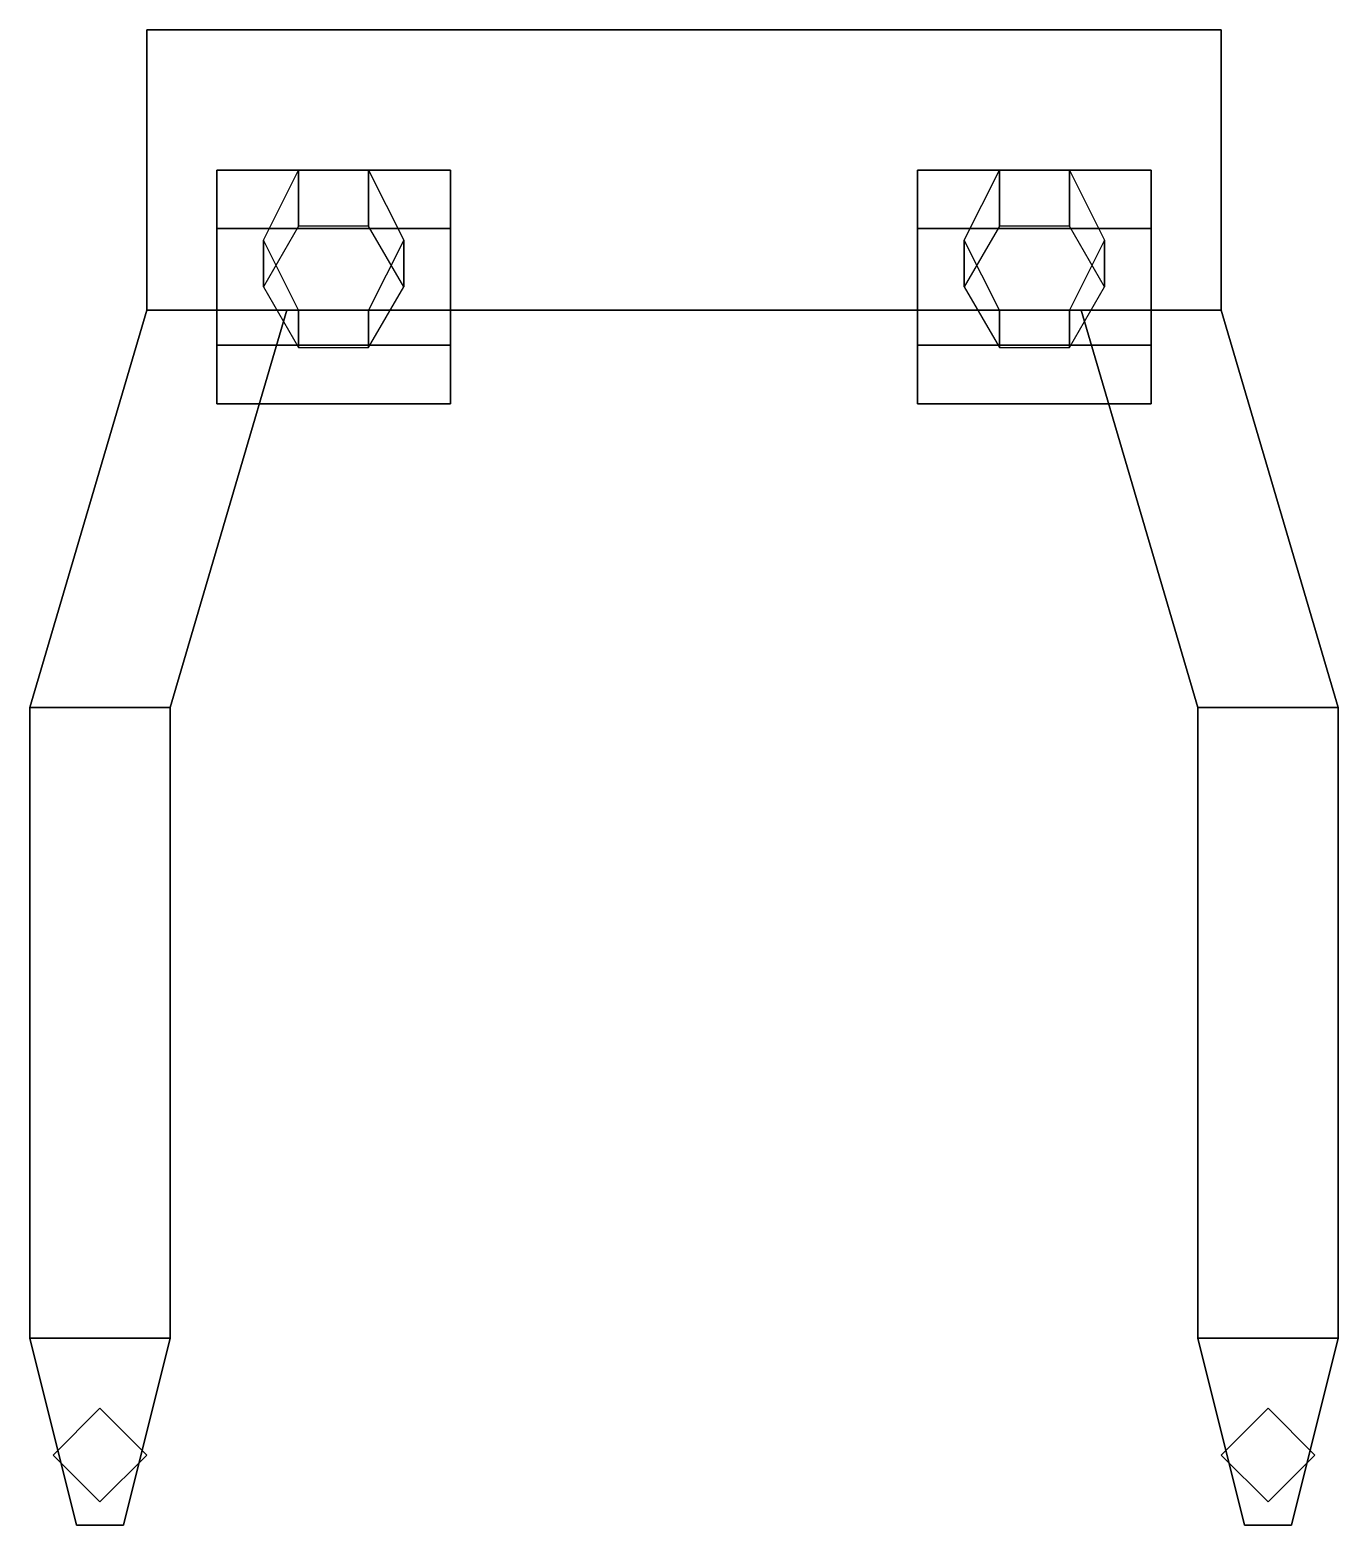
# Model space of a CAD drawing. Extents: x -0.28 to 0.28, y -0.53 to 0.11.
import ezdxf

# ---------------------------------------------------------------- set-up
doc = ezdxf.new("R2010")
doc.units = 0
doc.layers.add('CARRIAGE', color=7, linetype='CONTINUOUS')

msp = doc.modelspace()

# ---------------------------------------------------------------- linework, layer by layer
at = {"layer": 'CARRIAGE'}
for points in [[(-0.23, 0.11, 0.46), (-0.23, -0.01, 0.46), (-0.23, -0.01, 0.52), (-0.23, 0.11, 0.52)], [(0.23, 0.11, 0.52), (0.23, 0.11, 0.46), (-0.23, 0.11, 0.46), (-0.23, 0.11, 0.52)], [(0.23, 0.11, 0.46), (0.23, -0.01, 0.46), (-0.23, -0.01, 0.46), (-0.23, 0.11, 0.46)], [(-0.23, 0.11, 0.52), (-0.23, -0.01, 0.52), (0.23, -0.01, 0.52), (0.23, 0.11, 0.52)], [(0.23, -0.01, 0.52), (0.23, -0.01, 0.46), (0.23, 0.11, 0.46), (0.23, 0.11, 0.52)], [(-0.1, 0.025, 0.3533), (-0.1, 0.05, 0.31), (-0.2, 0.05, 0.31), (-0.2, 0.025, 0.3533)], [(-0.1, 0.05, 0.31), (-0.1, 0.025, 0.2667), (-0.2, 0.025, 0.2667), (-0.2, 0.05, 0.31)], [(-0.2, -0.025, 0.3533), (-0.2, 0.025, 0.3533), (-0.2, 0.05, 0.31), (-0.2, -0.05, 0.31)], [(-0.2, -0.05, 0.31), (-0.2, 0.05, 0.31), (-0.2, 0.025, 0.2667), (-0.2, -0.025, 0.2667)], [(-0.165, 0.02598, 0.35), (-0.18, 0, 0.35), (-0.18, 0.02, 0.46), (-0.165, 0.05, 0.46)], [(-0.135, 0.02598, 0.35), (-0.165, 0.02598, 0.35), (-0.165, 0.05, 0.46), (-0.135, 0.05, 0.46)], [(-0.12, 0, 0.35), (-0.135, 0.02598, 0.35), (-0.135, 0.05, 0.46), (-0.12, 0.02, 0.46)], [(-0.1, -0.05, 0.31), (-0.1, 0.05, 0.31), (-0.1, 0.025, 0.3533), (-0.1, -0.025, 0.3533)], [(-0.1, -0.025, 0.2667), (-0.1, 0.025, 0.2667), (-0.1, 0.05, 0.31), (-0.1, -0.05, 0.31)], [(0.1, -0.025, 0.3533), (0.1, 0.025, 0.3533), (0.1, 0.05, 0.31), (0.1, -0.05, 0.31)], [(0.2, 0.025, 0.3533), (0.2, 0.05, 0.31), (0.1, 0.05, 0.31), (0.1, 0.025, 0.3533)], [(0.1, -0.05, 0.31), (0.1, 0.05, 0.31), (0.1, 0.025, 0.2667), (0.1, -0.025, 0.2667)], [(0.2, 0.05, 0.31), (0.2, 0.025, 0.2667), (0.1, 0.025, 0.2667), (0.1, 0.05, 0.31)], [(0.135, 0.02598, 0.35), (0.12, 0, 0.35), (0.12, 0.02, 0.46), (0.135, 0.05, 0.46)], [(0.165, 0.02598, 0.35), (0.135, 0.02598, 0.35), (0.135, 0.05, 0.46), (0.165, 0.05, 0.46)], [(0.18, 0, 0.35), (0.165, 0.02598, 0.35), (0.165, 0.05, 0.46), (0.18, 0.02, 0.46)], [(0.2, -0.05, 0.31), (0.2, 0.05, 0.31), (0.2, 0.025, 0.3533), (0.2, -0.025, 0.3533)], [(0.2, -0.025, 0.2667), (0.2, 0.025, 0.2667), (0.2, 0.05, 0.31), (0.2, -0.05, 0.31)], [(-0.1, -0.025, 0.3533), (-0.1, 0.025, 0.3533), (-0.2, 0.025, 0.3533), (-0.2, -0.025, 0.3533)], [(-0.1, 0.025, 0.2667), (-0.1, -0.025, 0.2667), (-0.2, -0.025, 0.2667), (-0.2, 0.025, 0.2667)], [(-0.18, 0, 0.35), (-0.165, -0.02598, 0.35), (-0.165, -0.01, 0.46), (-0.18, 0.02, 0.46)], [(-0.135, -0.02598, 0.35), (-0.12, 0, 0.35), (-0.12, 0.02, 0.46), (-0.135, -0.01, 0.46)], [(0.2, 0.025, 0.2667), (0.2, -0.025, 0.2667), (0.1, -0.025, 0.2667), (0.1, 0.025, 0.2667)], [(0.2, -0.025, 0.3533), (0.2, 0.025, 0.3533), (0.1, 0.025, 0.3533), (0.1, -0.025, 0.3533)], [(0.12, 0, 0.35), (0.135, -0.02598, 0.35), (0.135, -0.01, 0.46), (0.12, 0.02, 0.46)], [(0.165, -0.02598, 0.35), (0.18, 0, 0.35), (0.18, 0.02, 0.46), (0.165, -0.01, 0.46)], [(-0.17, -0.01, 0.46), (-0.22, -0.18, 0.41), (-0.28, -0.18, 0.41), (-0.23, -0.01, 0.46)], [(-0.23, -0.01, 0.46), (-0.28, -0.18, 0.41), (-0.28, -0.18, 0.49), (-0.23, -0.01, 0.52)], [(-0.23, -0.01, 0.52), (-0.28, -0.18, 0.49), (-0.22, -0.18, 0.49), (-0.17, -0.01, 0.52)], [(-0.22, -0.18, 0.49), (-0.22, -0.18, 0.41), (-0.17, -0.01, 0.46), (-0.17, -0.01, 0.52)], [(-0.17, -0.01, 0.52), (-0.17, -0.01, 0.46), (0.17, -0.01, 0.46), (0.17, -0.01, 0.52)], [(-0.165, -0.02598, 0.35), (-0.135, -0.02598, 0.35), (-0.135, -0.01, 0.46), (-0.165, -0.01, 0.46)], [(0.135, -0.02598, 0.35), (0.165, -0.02598, 0.35), (0.165, -0.01, 0.46), (0.135, -0.01, 0.46)], [(0.17, -0.01, 0.46), (0.22, -0.18, 0.41), (0.22, -0.18, 0.49), (0.17, -0.01, 0.52)], [(0.17, -0.01, 0.52), (0.22, -0.18, 0.49), (0.28, -0.18, 0.49), (0.23, -0.01, 0.52)], [(0.23, -0.01, 0.46), (0.28, -0.18, 0.41), (0.22, -0.18, 0.41), (0.17, -0.01, 0.46)], [(0.28, -0.18, 0.49), (0.28, -0.18, 0.41), (0.23, -0.01, 0.46), (0.23, -0.01, 0.52)], [(-0.1, -0.05, 0.31), (-0.1, -0.025, 0.3533), (-0.2, -0.025, 0.3533), (-0.2, -0.05, 0.31)], [(-0.1, -0.025, 0.2667), (-0.1, -0.05, 0.31), (-0.2, -0.05, 0.31), (-0.2, -0.025, 0.2667)], [(0.2, -0.05, 0.31), (0.2, -0.025, 0.3533), (0.1, -0.025, 0.3533), (0.1, -0.05, 0.31)], [(0.2, -0.025, 0.2667), (0.2, -0.05, 0.31), (0.1, -0.05, 0.31), (0.1, -0.025, 0.2667)], [(-0.28, -0.18, 0.41), (-0.28, -0.45, 0.41), (-0.28, -0.45, 0.49), (-0.28, -0.18, 0.49)], [(-0.22, -0.18, 0.41), (-0.22, -0.45, 0.41), (-0.28, -0.45, 0.41), (-0.28, -0.18, 0.41)], [(-0.28, -0.18, 0.49), (-0.28, -0.45, 0.49), (-0.22, -0.45, 0.49), (-0.22, -0.18, 0.49)], [(-0.22, -0.45, 0.49), (-0.22, -0.45, 0.41), (-0.22, -0.18, 0.41), (-0.22, -0.18, 0.49)], [(0.22, -0.18, 0.41), (0.22, -0.45, 0.41), (0.22, -0.45, 0.49), (0.22, -0.18, 0.49)], [(0.28, -0.18, 0.41), (0.28, -0.45, 0.41), (0.22, -0.45, 0.41), (0.22, -0.18, 0.41)], [(0.22, -0.18, 0.49), (0.22, -0.45, 0.49), (0.28, -0.45, 0.49), (0.28, -0.18, 0.49)], [(0.28, -0.45, 0.49), (0.28, -0.45, 0.41), (0.28, -0.18, 0.41), (0.28, -0.18, 0.49)], [(-0.28, -0.45, 0.43), (-0.26, -0.53, 0.43), (-0.26, -0.53, 0.47), (-0.28, -0.45, 0.47)], [(-0.28, -0.45, 0.47), (-0.22, -0.45, 0.47), (-0.22, -0.45, 0.49), (-0.28, -0.45, 0.49)], [(-0.26, -0.53, 0.47), (-0.24, -0.53, 0.47), (-0.22, -0.45, 0.47), (-0.28, -0.45, 0.47)], [(-0.22, -0.45, 0.43), (-0.24, -0.53, 0.43), (-0.26, -0.53, 0.43), (-0.28, -0.45, 0.43)], [(-0.28, -0.45, 0.41), (-0.22, -0.45, 0.41), (-0.22, -0.45, 0.43), (-0.28, -0.45, 0.43)], [(-0.24, -0.53, 0.47), (-0.24, -0.53, 0.43), (-0.22, -0.45, 0.43), (-0.22, -0.45, 0.47)], [(0.22, -0.45, 0.43), (0.24, -0.53, 0.43), (0.24, -0.53, 0.47), (0.22, -0.45, 0.47)], [(0.22, -0.45, 0.47), (0.28, -0.45, 0.47), (0.28, -0.45, 0.49), (0.22, -0.45, 0.49)], [(0.24, -0.53, 0.47), (0.26, -0.53, 0.47), (0.28, -0.45, 0.47), (0.22, -0.45, 0.47)], [(0.22, -0.45, 0.41), (0.28, -0.45, 0.41), (0.28, -0.45, 0.43), (0.22, -0.45, 0.43)], [(0.28, -0.45, 0.43), (0.26, -0.53, 0.43), (0.24, -0.53, 0.43), (0.22, -0.45, 0.43)], [(0.26, -0.53, 0.47), (0.26, -0.53, 0.43), (0.28, -0.45, 0.43), (0.28, -0.45, 0.47)], [(-0.25, -0.48, 0.49), (-0.27, -0.5, 0.49), (-0.27, -0.5, 0.57), (-0.25, -0.48, 0.57)], [(-0.23, -0.5, 0.38), (-0.25, -0.52, 0.38), (-0.27, -0.5, 0.38), (-0.25, -0.48, 0.38)], [(-0.25, -0.48, 0.38), (-0.27, -0.5, 0.38), (-0.27, -0.5, 0.41), (-0.25, -0.48, 0.41)], [(-0.25, -0.48, 0.57), (-0.27, -0.5, 0.57), (-0.25, -0.52, 0.57), (-0.23, -0.5, 0.57)], [(-0.23, -0.5, 0.49), (-0.25, -0.48, 0.49), (-0.25, -0.48, 0.57), (-0.23, -0.5, 0.57)], [(-0.23, -0.5, 0.38), (-0.25, -0.48, 0.38), (-0.25, -0.48, 0.41), (-0.23, -0.5, 0.41)], [(0.25, -0.48, 0.49), (0.23, -0.5, 0.49), (0.23, -0.5, 0.57), (0.25, -0.48, 0.57)], [(0.25, -0.48, 0.38), (0.23, -0.5, 0.38), (0.23, -0.5, 0.41), (0.25, -0.48, 0.41)], [(0.25, -0.48, 0.57), (0.23, -0.5, 0.57), (0.25, -0.52, 0.57), (0.27, -0.5, 0.57)], [(0.27, -0.5, 0.38), (0.25, -0.52, 0.38), (0.23, -0.5, 0.38), (0.25, -0.48, 0.38)], [(0.27, -0.5, 0.49), (0.25, -0.48, 0.49), (0.25, -0.48, 0.57), (0.27, -0.5, 0.57)], [(0.27, -0.5, 0.38), (0.25, -0.48, 0.38), (0.25, -0.48, 0.41), (0.27, -0.5, 0.41)], [(-0.27, -0.5, 0.49), (-0.25, -0.52, 0.49), (-0.25, -0.52, 0.57), (-0.27, -0.5, 0.57)], [(-0.27, -0.5, 0.38), (-0.25, -0.52, 0.38), (-0.25, -0.52, 0.41), (-0.27, -0.5, 0.41)], [(-0.25, -0.52, 0.49), (-0.23, -0.5, 0.49), (-0.23, -0.5, 0.57), (-0.25, -0.52, 0.57)], [(-0.25, -0.52, 0.38), (-0.23, -0.5, 0.38), (-0.23, -0.5, 0.41), (-0.25, -0.52, 0.41)], [(0.23, -0.5, 0.49), (0.25, -0.52, 0.49), (0.25, -0.52, 0.57), (0.23, -0.5, 0.57)], [(0.23, -0.5, 0.38), (0.25, -0.52, 0.38), (0.25, -0.52, 0.41), (0.23, -0.5, 0.41)], [(0.25, -0.52, 0.49), (0.27, -0.5, 0.49), (0.27, -0.5, 0.57), (0.25, -0.52, 0.57)], [(0.25, -0.52, 0.38), (0.27, -0.5, 0.38), (0.27, -0.5, 0.41), (0.25, -0.52, 0.41)]]:
    msp.add_3dface(points, dxfattribs=at)

doc.saveas('drawing.dxf')
